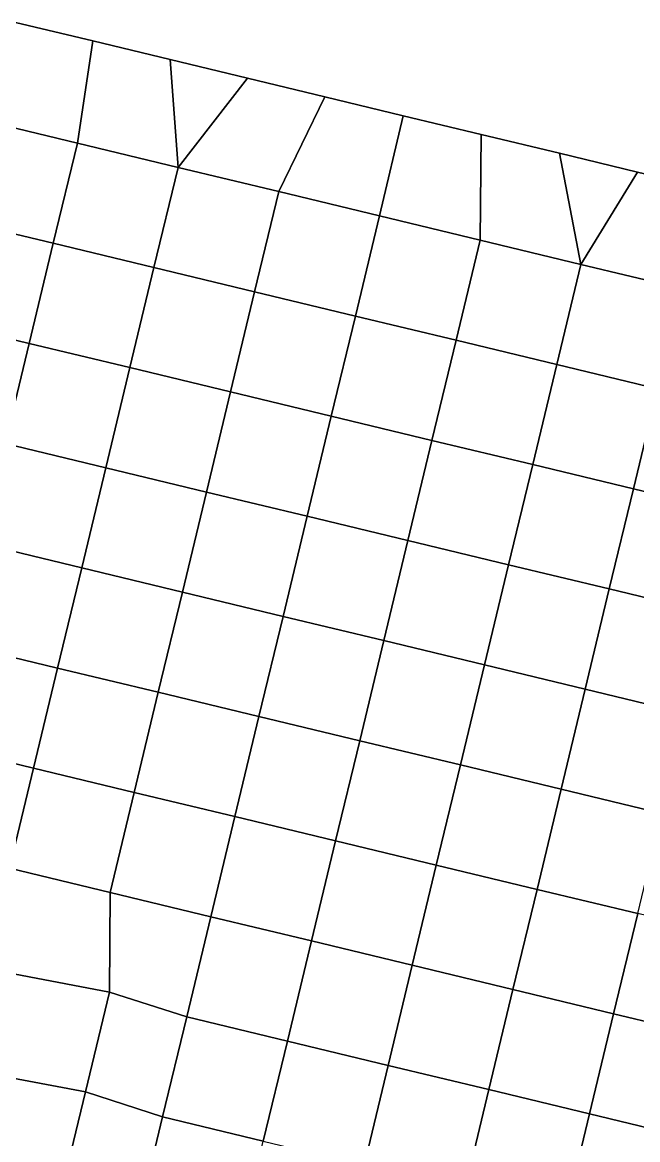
# Model space of a CAD drawing. Extents: x 0 to 37.4, y 0 to 43.4.
# Drawn here: x 14.13 to 17.73, y 36.02 to 42.57 of the extents above; entities that cross this region are included whole.
import ezdxf

# ---------------------------------------------------------------- set-up
doc = ezdxf.new("R2010")
doc.units = 0
doc.layers.get('0').update_dxf_attribs({"linetype": 'CONTINUOUS'})

msp = doc.modelspace()

# ---------------------------------------------------------------- linework, layer by layer
for p, q in [((15.9013, 42.1338, 5.82), (15.6302, 41.578, 5.82)), ((15.6302, 41.578, 5.82), (15.4889, 40.9909, 5.82)), ((15.4889, 40.9909, 5.82), (15.3476, 40.4039, 5.82)), ((15.3476, 40.4039, 5.82), (15.2063, 39.8168, 5.82)), ((15.2063, 39.8168, 5.82), (15.065, 39.2297, 5.82)), ((15.065, 39.2297, 5.82), (14.9237, 38.6426, 5.82)), ((14.9237, 38.6426, 5.82), (14.7824, 38.0555, 5.82)), ((14.7824, 38.0555, 5.82), (14.6411, 37.4684, 5.82)), ((14.0505, 37.6106, 5.82), (14.6411, 37.4684, 5.82)), ((14.6411, 37.4684, 5.82), (14.6376, 36.8838, 5.82)), ((14.6411, 37.4684, 6.45), (15.2316, 37.3263, 6.45)), ((15.2316, 37.3263, 6.45), (15.8222, 37.1842, 6.45)), ((15.8222, 37.1842, 6.45), (16.4127, 37.042, 6.45)), ((14.6376, 36.8838, 5.82), (13.9092, 37.0235, 5.82)), ((16.4127, 37.042, 6.45), (17.0033, 36.8999, 6.45)), ((17.0033, 36.8999, 6.45), (17.5938, 36.7577, 6.45)), ((14.6376, 36.8838, 6), (15.0903, 36.7392, 6)), ((14.6376, 36.8838, 3), (14.6376, 36.8838, 5.82)), ((14.6376, 36.8838, 5.82), (14.6376, 36.8838, 6)), ((14.6376, 36.8838, 6), (14.6376, 36.8838, 6.45)), ((14.6376, 36.8838, 6.45), (14.6376, 36.8838, 9)), ((17.5938, 36.7577, 6.45), (18.1844, 36.6156, 6.45)), ((15.0903, 36.7392, 6), (15.6809, 36.5971, 6)), ((15.6809, 36.5971, 6), (16.2714, 36.4549, 6)), ((16.2714, 36.4549, 6), (16.862, 36.3128, 6)), ((16.862, 36.3128, 6), (17.4525, 36.1707, 6)), ((17.4525, 36.1707, 6), (18.0431, 36.0285, 6))]:
    msp.add_line(p, q)
for points in [[(14.0865, 42.5707, 5.82), (13.8585, 42.0044, 5.82), (14.4491, 41.8623, 5.82), (14.5402, 42.4615, 5.82)], [(14.0865, 42.5707, 4.82), (14.0865, 42.5707, 5.82), (14.5402, 42.4615, 5.82), (14.5402, 42.4615, 4.82)], [(14.0865, 42.5707, 5.82), (14.0865, 42.5707, 6.82), (14.5402, 42.4615, 6.82), (14.5402, 42.4615, 5.82)], [(14.0865, 42.5707, 6.82), (14.0865, 42.5707, 7.82), (14.5402, 42.4615, 7.82), (14.5402, 42.4615, 6.82)], [(14.0865, 42.5707, 7.82), (14.0865, 42.5707, 8.82), (14.5402, 42.4615, 8.82), (14.5402, 42.4615, 7.82)], [(14.0865, 42.5707, 3.82), (14.0865, 42.5707, 4.82), (14.5402, 42.4615, 4.82), (14.5402, 42.4615, 3.82)], [(14.0865, 42.5707, 2.82), (14.0865, 42.5707, 3.82), (14.5402, 42.4615, 3.82), (14.5402, 42.4615, 2.82)], [(14.5402, 42.4615, 5.82), (14.4491, 41.8623, 5.82), (15.0396, 41.7202, 5.82), (14.9939, 42.3523, 5.82)], [(14.5402, 42.4615, 4.82), (14.5402, 42.4615, 5.82), (14.9939, 42.3523, 5.82), (14.9939, 42.3523, 4.82)], [(14.5402, 42.4615, 5.82), (14.5402, 42.4615, 6.82), (14.9939, 42.3523, 6.82), (14.9939, 42.3523, 5.82)], [(14.5402, 42.4615, 6.82), (14.5402, 42.4615, 7.82), (14.9939, 42.3523, 7.82), (14.9939, 42.3523, 6.82)], [(14.5402, 42.4615, 7.82), (14.5402, 42.4615, 8.82), (14.9939, 42.3523, 8.82), (14.9939, 42.3523, 7.82)], [(14.5402, 42.4615, 3.82), (14.5402, 42.4615, 4.82), (14.9939, 42.3523, 4.82), (14.9939, 42.3523, 3.82)], [(14.5402, 42.4615, 2.82), (14.5402, 42.4615, 3.82), (14.9939, 42.3523, 3.82), (14.9939, 42.3523, 2.82)], [(14.9939, 42.3523, 5.82), (15.0396, 41.7202, 5.82), (15.4476, 42.243, 5.82)], [(14.9939, 42.3523, 4.82), (14.9939, 42.3523, 5.82), (15.4476, 42.243, 5.82), (15.4476, 42.243, 4.82)], [(14.9939, 42.3523, 5.82), (14.9939, 42.3523, 6.82), (15.4476, 42.243, 6.82), (15.4476, 42.243, 5.82)], [(14.9939, 42.3523, 6.82), (14.9939, 42.3523, 7.82), (15.4476, 42.243, 7.82), (15.4476, 42.243, 6.82)], [(14.9939, 42.3523, 7.82), (14.9939, 42.3523, 8.82), (15.4476, 42.243, 8.82), (15.4476, 42.243, 7.82)], [(14.9939, 42.3523, 3.82), (14.9939, 42.3523, 4.82), (15.4476, 42.243, 4.82), (15.4476, 42.243, 3.82)], [(14.9939, 42.3523, 2.82), (14.9939, 42.3523, 3.82), (15.4476, 42.243, 3.82), (15.4476, 42.243, 2.82)], [(15.0396, 41.7202, 5.82), (15.6302, 41.578, 5.82), (15.9013, 42.1338, 5.82), (15.4476, 42.243, 5.82)], [(15.4476, 42.243, 4.82), (15.4476, 42.243, 5.82), (15.9013, 42.1338, 5.45)], [(15.9013, 42.1338, 5.45), (15.4476, 42.243, 5.82), (15.9013, 42.1338, 5.82)], [(15.4476, 42.243, 4.82), (15.9013, 42.1338, 5.45), (15.9013, 42.1338, 4.82)], [(15.4476, 42.243, 5.82), (15.4476, 42.243, 6.82), (15.9013, 42.1338, 6.45)], [(15.4476, 42.243, 6.82), (15.4476, 42.243, 7.82), (15.9013, 42.1338, 7.45)], [(15.9013, 42.1338, 5.82), (15.4476, 42.243, 5.82), (15.9013, 42.1338, 6.45)], [(15.9013, 42.1338, 6.45), (15.4476, 42.243, 6.82), (15.9013, 42.1338, 6.82)], [(15.9013, 42.1338, 7.45), (15.4476, 42.243, 7.82), (15.9013, 42.1338, 7.82)], [(15.4476, 42.243, 6.82), (15.9013, 42.1338, 7.45), (15.9013, 42.1338, 6.82)], [(15.4476, 42.243, 7.82), (15.4476, 42.243, 8.82), (15.9013, 42.1338, 8.45)], [(15.9013, 42.1338, 7.82), (15.4476, 42.243, 7.82), (15.9013, 42.1338, 8.45)], [(15.9013, 42.1338, 8.45), (15.4476, 42.243, 8.82), (15.9013, 42.1338, 8.82)], [(15.9013, 42.1338, 3.82), (15.4476, 42.243, 3.82), (15.9013, 42.1338, 4.45)], [(15.4476, 42.243, 3.82), (15.4476, 42.243, 4.82), (15.9013, 42.1338, 4.45)], [(15.9013, 42.1338, 4.45), (15.4476, 42.243, 4.82), (15.9013, 42.1338, 4.82)], [(15.9013, 42.1338, 2.82), (15.4476, 42.243, 2.82), (15.9013, 42.1338, 3.45)], [(15.4476, 42.243, 2.82), (15.4476, 42.243, 3.82), (15.9013, 42.1338, 3.45)], [(15.9013, 42.1338, 3.45), (15.4476, 42.243, 3.82), (15.9013, 42.1338, 3.82)], [(15.6302, 41.578, 6.45), (16.2207, 41.4359, 6.45), (16.3596, 42.0235, 6.45), (15.9013, 42.1338, 6.45)], [(15.9013, 42.1338, 5.82), (15.6302, 41.578, 5.82), (15.6302, 41.578, 6.45), (15.9013, 42.1338, 6.45)], [(16.3596, 42.0235, 3.45), (15.9013, 42.1338, 3.45), (15.9013, 42.1338, 3.82)], [(16.3596, 42.0235, 3.45), (15.9013, 42.1338, 3.82), (16.3596, 42.0235, 4.45)], [(16.3596, 42.0235, 4.45), (15.9013, 42.1338, 3.82), (15.9013, 42.1338, 4.45)], [(16.3596, 42.0235, 4.45), (15.9013, 42.1338, 4.45), (15.9013, 42.1338, 4.82)], [(16.3596, 42.0235, 4.45), (15.9013, 42.1338, 4.82), (16.3596, 42.0235, 5.45)], [(16.3596, 42.0235, 5.45), (15.9013, 42.1338, 4.82), (15.9013, 42.1338, 5.45)], [(16.3596, 42.0235, 5.45), (15.9013, 42.1338, 5.45), (15.9013, 42.1338, 5.82)], [(16.3596, 42.0235, 5.45), (15.9013, 42.1338, 5.82), (16.3596, 42.0235, 6.45)], [(16.3596, 42.0235, 6.45), (15.9013, 42.1338, 5.82), (15.9013, 42.1338, 6.45)], [(16.3596, 42.0235, 6.45), (15.9013, 42.1338, 6.45), (15.9013, 42.1338, 6.82)], [(16.3596, 42.0235, 7.45), (16.3596, 42.0235, 6.45), (15.9013, 42.1338, 6.82)], [(16.3596, 42.0235, 7.45), (15.9013, 42.1338, 6.82), (15.9013, 42.1338, 7.45)], [(16.3596, 42.0235, 8.45), (16.3596, 42.0235, 7.45), (15.9013, 42.1338, 7.82)], [(16.3596, 42.0235, 7.45), (15.9013, 42.1338, 7.45), (15.9013, 42.1338, 7.82)], [(16.3596, 42.0235, 8.45), (15.9013, 42.1338, 7.82), (15.9013, 42.1338, 8.45)], [(16.3596, 42.0235, 9.45), (16.3596, 42.0235, 8.45), (15.9013, 42.1338, 8.82)], [(16.3596, 42.0235, 8.45), (15.9013, 42.1338, 8.45), (15.9013, 42.1338, 8.82)], [(16.3596, 42.0235, 9.45), (15.9013, 42.1338, 8.82), (15.9013, 42.1338, 9.45)], [(14.4491, 41.8623, 5.82), (13.8585, 42.0044, 5.82), (13.7172, 41.4174, 5.82), (14.3078, 41.2752, 5.82)], [(16.2207, 41.4359, 6.45), (16.8113, 41.2938, 6.45), (16.8179, 41.9132, 6.45), (16.3596, 42.0235, 6.45)], [(16.3596, 42.0235, 3.45), (16.3596, 42.0235, 4.45), (16.8179, 41.9132, 4.45), (16.8179, 41.9132, 3.45)], [(16.8179, 41.9132, 4.45), (16.3596, 42.0235, 4.45), (16.3596, 42.0235, 5.45), (16.8179, 41.9132, 5.45)], [(16.8179, 41.9132, 5.45), (16.3596, 42.0235, 5.45), (16.3596, 42.0235, 6.45), (16.8179, 41.9132, 6.45)], [(16.8179, 41.9132, 6.45), (16.3596, 42.0235, 6.45), (16.3596, 42.0235, 7.45), (16.8179, 41.9132, 7.45)], [(16.8179, 41.9132, 7.45), (16.3596, 42.0235, 7.45), (16.3596, 42.0235, 8.45), (16.8179, 41.9132, 8.45)], [(16.8179, 41.9132, 8.45), (16.3596, 42.0235, 8.45), (16.3596, 42.0235, 9.45), (16.8179, 41.9132, 9.45)], [(16.8179, 41.9132, 6.45), (16.8113, 41.2938, 6.45), (17.4018, 41.1516, 6.45), (17.2762, 41.8029, 6.45)], [(16.8179, 41.9132, 4.45), (16.8179, 41.9132, 5.45), (17.2762, 41.8029, 5.45), (17.2762, 41.8029, 4.45)], [(16.8179, 41.9132, 3.45), (16.8179, 41.9132, 4.45), (17.2762, 41.8029, 4.45), (17.2762, 41.8029, 3.45)], [(17.2762, 41.8029, 5.45), (16.8179, 41.9132, 5.45), (16.8179, 41.9132, 6.45), (17.2762, 41.8029, 6.45)], [(17.2762, 41.8029, 6.45), (16.8179, 41.9132, 6.45), (16.8179, 41.9132, 7.45), (17.2762, 41.8029, 7.45)], [(17.2762, 41.8029, 7.45), (16.8179, 41.9132, 7.45), (16.8179, 41.9132, 8.45), (17.2762, 41.8029, 8.45)], [(17.2762, 41.8029, 8.45), (16.8179, 41.9132, 8.45), (16.8179, 41.9132, 9.45), (17.2762, 41.8029, 9.45)], [(15.0396, 41.7202, 5.82), (14.4491, 41.8623, 5.82), (14.3078, 41.2752, 5.82), (14.8983, 41.1331, 5.82)], [(17.2762, 41.8029, 6.45), (17.4018, 41.1516, 6.45), (17.7346, 41.6926, 6.45)], [(17.2762, 41.8029, 4.45), (17.2762, 41.8029, 5.45), (17.7346, 41.6926, 5.45), (17.7346, 41.6926, 4.45)], [(17.2762, 41.8029, 3.45), (17.2762, 41.8029, 4.45), (17.7346, 41.6926, 4.45), (17.7346, 41.6926, 3.45)], [(17.7346, 41.6926, 5.45), (17.2762, 41.8029, 5.45), (17.2762, 41.8029, 6.45), (17.7346, 41.6926, 6.45)], [(17.7346, 41.6926, 6.45), (17.2762, 41.8029, 6.45), (17.2762, 41.8029, 7.45), (17.7346, 41.6926, 7.45)], [(17.7346, 41.6926, 7.45), (17.2762, 41.8029, 7.45), (17.2762, 41.8029, 8.45), (17.7346, 41.6926, 8.45)], [(17.7346, 41.6926, 8.45), (17.2762, 41.8029, 8.45), (17.2762, 41.8029, 9.45), (17.7346, 41.6926, 9.45)], [(15.6302, 41.578, 5.82), (15.0396, 41.7202, 5.82), (14.8983, 41.1331, 5.82), (15.4889, 40.9909, 5.82)], [(17.4018, 41.1516, 6.45), (17.9924, 41.0095, 6.45), (18.1929, 41.5822, 6.45), (17.7346, 41.6926, 6.45)], [(17.7346, 41.6926, 4.45), (17.7346, 41.6926, 5.45), (18.1929, 41.5822, 5.45), (18.1929, 41.5822, 4.45)], [(17.7346, 41.6926, 3.45), (17.7346, 41.6926, 4.45), (18.1929, 41.5822, 4.45), (18.1929, 41.5822, 3.45)], [(18.1929, 41.5822, 5.45), (17.7346, 41.6926, 5.45), (17.7346, 41.6926, 6.45), (18.1929, 41.5822, 6.45)], [(18.1929, 41.5822, 6.45), (17.7346, 41.6926, 6.45), (17.7346, 41.6926, 7.45), (18.1929, 41.5822, 7.45)], [(18.1929, 41.5822, 7.45), (17.7346, 41.6926, 7.45), (17.7346, 41.6926, 8.45), (18.1929, 41.5822, 8.45)], [(18.1929, 41.5822, 8.45), (17.7346, 41.6926, 8.45), (17.7346, 41.6926, 9.45), (18.1929, 41.5822, 9.45)], [(16.2207, 41.4359, 6.45), (15.6302, 41.578, 6.45), (15.4889, 40.9909, 6.45), (16.0794, 40.8488, 6.45)], [(15.6302, 41.578, 5.82), (15.4889, 40.9909, 5.82), (15.4889, 40.9909, 6.45), (15.6302, 41.578, 6.45)], [(14.3078, 41.2752, 5.82), (13.7172, 41.4174, 5.82), (13.5759, 40.8303, 5.82), (14.1665, 40.6881, 5.82)], [(16.8113, 41.2938, 6.45), (16.2207, 41.4359, 6.45), (16.0794, 40.8488, 6.45), (16.67, 40.7067, 6.45)], [(14.8983, 41.1331, 5.82), (14.3078, 41.2752, 5.82), (14.1665, 40.6881, 5.82), (14.757, 40.546, 5.82)], [(17.4018, 41.1516, 6.45), (16.8113, 41.2938, 6.45), (16.67, 40.7067, 6.45), (17.2605, 40.5645, 6.45)], [(17.9924, 41.0095, 6.45), (17.4018, 41.1516, 6.45), (17.2605, 40.5645, 6.45), (17.8511, 40.4224, 6.45)], [(15.4889, 40.9909, 5.82), (14.8983, 41.1331, 5.82), (14.757, 40.546, 5.82), (15.3476, 40.4039, 5.82)], [(16.0794, 40.8488, 6.45), (15.4889, 40.9909, 6.45), (15.3476, 40.4039, 6.45), (15.9381, 40.2617, 6.45)], [(15.4889, 40.9909, 6.45), (15.4889, 40.9909, 5.82), (15.3476, 40.4039, 5.82), (15.3476, 40.4039, 6.45)], [(14.1665, 40.6881, 5.82), (13.5759, 40.8303, 5.82), (13.4346, 40.2432, 5.82), (14.0252, 40.1011, 5.82)], [(16.67, 40.7067, 6.45), (16.0794, 40.8488, 6.45), (15.9381, 40.2617, 6.45), (16.5287, 40.1196, 6.45)], [(14.757, 40.546, 5.82), (14.1665, 40.6881, 5.82), (14.0252, 40.1011, 5.82), (14.6157, 39.9589, 5.82)], [(17.2605, 40.5645, 6.45), (16.67, 40.7067, 6.45), (16.5287, 40.1196, 6.45), (17.1192, 39.9774, 6.45)], [(17.8511, 40.4224, 6.45), (17.2605, 40.5645, 6.45), (17.1192, 39.9774, 6.45), (17.7098, 39.8353, 6.45)], [(15.3476, 40.4039, 5.82), (14.757, 40.546, 5.82), (14.6157, 39.9589, 5.82), (15.2063, 39.8168, 5.82)], [(15.9381, 40.2617, 6.45), (15.3476, 40.4039, 6.45), (15.2063, 39.8168, 6.45), (15.7968, 39.6746, 6.45)], [(15.3476, 40.4039, 6.45), (15.3476, 40.4039, 5.82), (15.2063, 39.8168, 5.82), (15.2063, 39.8168, 6.45)], [(18.4416, 40.2803, 6.45), (17.8511, 40.4224, 6.45), (17.7098, 39.8353, 6.45), (18.3003, 39.6932, 6.45)], [(16.5287, 40.1196, 6.45), (15.9381, 40.2617, 6.45), (15.7968, 39.6746, 6.45), (16.3874, 39.5325, 6.45)], [(14.6157, 39.9589, 5.82), (14.0252, 40.1011, 5.82), (13.8839, 39.514, 5.82), (14.4744, 39.3718, 5.82)], [(17.1192, 39.9774, 6.45), (16.5287, 40.1196, 6.45), (16.3874, 39.5325, 6.45), (16.9779, 39.3904, 6.45)], [(17.7098, 39.8353, 6.45), (17.1192, 39.9774, 6.45), (16.9779, 39.3904, 6.45), (17.5685, 39.2482, 6.45)], [(15.2063, 39.8168, 5.82), (14.6157, 39.9589, 5.82), (14.4744, 39.3718, 5.82), (15.065, 39.2297, 5.82)], [(18.3003, 39.6932, 6.45), (17.7098, 39.8353, 6.45), (17.5685, 39.2482, 6.45), (18.159, 39.1061, 6.45)], [(15.7968, 39.6746, 6.45), (15.2063, 39.8168, 6.45), (15.065, 39.2297, 6.45), (15.6555, 39.0876, 6.45)], [(15.2063, 39.8168, 6.45), (15.2063, 39.8168, 5.82), (15.065, 39.2297, 5.82), (15.065, 39.2297, 6.45)], [(16.3874, 39.5325, 6.45), (15.7968, 39.6746, 6.45), (15.6555, 39.0876, 6.45), (16.2461, 38.9454, 6.45)], [(14.4744, 39.3718, 5.82), (13.8839, 39.514, 5.82), (13.7426, 38.9269, 5.82), (14.3331, 38.7847, 5.82)], [(16.9779, 39.3904, 6.45), (16.3874, 39.5325, 6.45), (16.2461, 38.9454, 6.45), (16.8366, 38.8033, 6.45)], [(17.5685, 39.2482, 6.45), (16.9779, 39.3904, 6.45), (16.8366, 38.8033, 6.45), (17.4272, 38.6611, 6.45)], [(15.065, 39.2297, 5.82), (14.4744, 39.3718, 5.82), (14.3331, 38.7847, 5.82), (14.9237, 38.6426, 5.82)], [(18.159, 39.1061, 6.45), (17.5685, 39.2482, 6.45), (17.4272, 38.6611, 6.45), (18.0177, 38.519, 6.45)], [(15.6555, 39.0876, 6.45), (15.065, 39.2297, 6.45), (14.9237, 38.6426, 6.45), (15.5142, 38.5005, 6.45)], [(15.065, 39.2297, 6.45), (15.065, 39.2297, 5.82), (14.9237, 38.6426, 5.82), (14.9237, 38.6426, 6.45)], [(16.2461, 38.9454, 6.45), (15.6555, 39.0876, 6.45), (15.5142, 38.5005, 6.45), (16.1048, 38.3583, 6.45)], [(14.3331, 38.7847, 5.82), (13.7426, 38.9269, 5.82), (13.6013, 38.3398, 5.82), (14.1918, 38.1977, 5.82)], [(16.8366, 38.8033, 6.45), (16.2461, 38.9454, 6.45), (16.1048, 38.3583, 6.45), (16.6953, 38.2162, 6.45)], [(14.9237, 38.6426, 5.82), (14.3331, 38.7847, 5.82), (14.1918, 38.1977, 5.82), (14.7824, 38.0555, 5.82)], [(17.4272, 38.6611, 6.45), (16.8366, 38.8033, 6.45), (16.6953, 38.2162, 6.45), (17.2859, 38.074, 6.45)], [(18.0177, 38.519, 6.45), (17.4272, 38.6611, 6.45), (17.2859, 38.074, 6.45), (17.8764, 37.9319, 6.45)], [(15.5142, 38.5005, 6.45), (14.9237, 38.6426, 6.45), (14.7824, 38.0555, 6.45), (15.3729, 37.9134, 6.45)], [(14.9237, 38.6426, 6.45), (14.9237, 38.6426, 5.82), (14.7824, 38.0555, 5.82), (14.7824, 38.0555, 6.45)], [(16.1048, 38.3583, 6.45), (15.5142, 38.5005, 6.45), (15.3729, 37.9134, 6.45), (15.9635, 37.7712, 6.45)], [(14.1918, 38.1977, 5.82), (13.6013, 38.3398, 5.82), (13.46, 37.7527, 5.82), (14.0505, 37.6106, 5.82)], [(16.6953, 38.2162, 6.45), (16.1048, 38.3583, 6.45), (15.9635, 37.7712, 6.45), (16.554, 37.6291, 6.45)], [(14.7824, 38.0555, 5.82), (14.1918, 38.1977, 5.82), (14.0505, 37.6106, 5.82), (14.6411, 37.4684, 5.82)], [(17.2859, 38.074, 6.45), (16.6953, 38.2162, 6.45), (16.554, 37.6291, 6.45), (17.1446, 37.487, 6.45)], [(17.8764, 37.9319, 6.45), (17.2859, 38.074, 6.45), (17.1446, 37.487, 6.45), (17.7351, 37.3448, 6.45)], [(15.3729, 37.9134, 6.45), (14.7824, 38.0555, 6.45), (14.6411, 37.4684, 6.45), (15.2316, 37.3263, 6.45)], [(14.7824, 38.0555, 6.45), (14.7824, 38.0555, 5.82), (14.6411, 37.4684, 5.82), (14.6411, 37.4684, 6.45)], [(15.9635, 37.7712, 6.45), (15.3729, 37.9134, 6.45), (15.2316, 37.3263, 6.45), (15.8222, 37.1842, 6.45)], [(16.554, 37.6291, 6.45), (15.9635, 37.7712, 6.45), (15.8222, 37.1842, 6.45), (16.4127, 37.042, 6.45)], [(14.6411, 37.4684, 5.82), (14.0505, 37.6106, 5.82), (13.9092, 37.0235, 5.82), (14.6376, 36.8838, 5.82)], [(17.1446, 37.487, 6.45), (16.554, 37.6291, 6.45), (16.4127, 37.042, 6.45), (17.0033, 36.8999, 6.45)], [(17.7351, 37.3448, 6.45), (17.1446, 37.487, 6.45), (17.0033, 36.8999, 6.45), (17.5938, 36.7577, 6.45)], [(15.2316, 37.3263, 6.45), (14.6411, 37.4684, 6.45), (14.6376, 36.8838, 6.45), (15.0903, 36.7392, 6.45)], [(14.6411, 37.4684, 5.82), (14.6376, 36.8838, 5.82), (14.6376, 36.8838, 6)], [(14.6411, 37.4684, 5.82), (14.6376, 36.8838, 6), (14.6376, 36.8838, 6.45), (14.6411, 37.4684, 6.45)], [(18.3257, 37.2027, 6.45), (17.7351, 37.3448, 6.45), (17.5938, 36.7577, 6.45), (18.1844, 36.6156, 6.45)], [(15.8222, 37.1842, 6.45), (15.2316, 37.3263, 6.45), (15.0903, 36.7392, 6.45), (15.6809, 36.5971, 6.45)], [(16.4127, 37.042, 6.45), (15.8222, 37.1842, 6.45), (15.6809, 36.5971, 6.45), (16.2714, 36.4549, 6.45)], [(14.6376, 36.8838, 6), (13.9092, 37.0235, 6), (13.7679, 36.4364, 6), (14.4972, 36.3005, 6)], [(13.9092, 37.0235, 6), (14.6376, 36.8838, 6), (14.6376, 36.8838, 5.82), (13.9092, 37.0235, 5.82)], [(17.0033, 36.8999, 6.45), (16.4127, 37.042, 6.45), (16.2714, 36.4549, 6.45), (16.862, 36.3128, 6.45)], [(17.5938, 36.7577, 6.45), (17.0033, 36.8999, 6.45), (16.862, 36.3128, 6.45), (17.4525, 36.1707, 6.45)], [(14.6376, 36.8838, 6), (14.4972, 36.3005, 6), (14.949, 36.1521, 6), (15.0903, 36.7392, 6)], [(15.0903, 36.7392, 6), (14.6376, 36.8838, 6), (14.6376, 36.8838, 6.45), (15.0903, 36.7392, 6.45)], [(18.1844, 36.6156, 6.45), (17.5938, 36.7577, 6.45), (17.4525, 36.1707, 6.45), (18.0431, 36.0285, 6.45)], [(15.6809, 36.5971, 6), (15.0903, 36.7392, 6), (14.949, 36.1521, 6), (15.5396, 36.01, 6)], [(15.6809, 36.5971, 6), (15.0903, 36.7392, 6), (15.0903, 36.7392, 6.45), (15.6809, 36.5971, 6.45)], [(16.2714, 36.4549, 6), (15.6809, 36.5971, 6), (15.5396, 36.01, 6), (16.1301, 35.8678, 6)], [(15.6809, 36.5971, 6), (15.6809, 36.5971, 6.45), (16.2714, 36.4549, 6.45), (16.2714, 36.4549, 6)], [(14.4972, 36.3005, 6), (13.7679, 36.4364, 6), (13.6266, 35.8493, 6), (14.3568, 35.7171, 6)], [(16.862, 36.3128, 6), (16.2714, 36.4549, 6), (16.1301, 35.8678, 6), (16.7207, 35.7257, 6)], [(16.2714, 36.4549, 6), (16.2714, 36.4549, 6.45), (16.862, 36.3128, 6.45), (16.862, 36.3128, 6)], [(14.4972, 36.3005, 6), (14.3568, 35.7171, 6), (14.8077, 35.565, 6), (14.949, 36.1521, 6)], [(17.4525, 36.1707, 6), (16.862, 36.3128, 6), (16.7207, 35.7257, 6), (17.3112, 35.5836, 6)], [(16.862, 36.3128, 6), (16.862, 36.3128, 6.45), (17.4525, 36.1707, 6.45), (17.4525, 36.1707, 6)], [(18.0431, 36.0285, 6), (17.4525, 36.1707, 6), (17.3112, 35.5836, 6), (17.9018, 35.4414, 6)], [(17.4525, 36.1707, 6), (17.4525, 36.1707, 6.45), (18.0431, 36.0285, 6.45), (18.0431, 36.0285, 6)], [(15.5396, 36.01, 6), (14.949, 36.1521, 6), (14.8077, 35.565, 6), (15.3982, 35.4229, 6)]]:
    msp.add_3dface(points)

doc.saveas('drawing.dxf')
